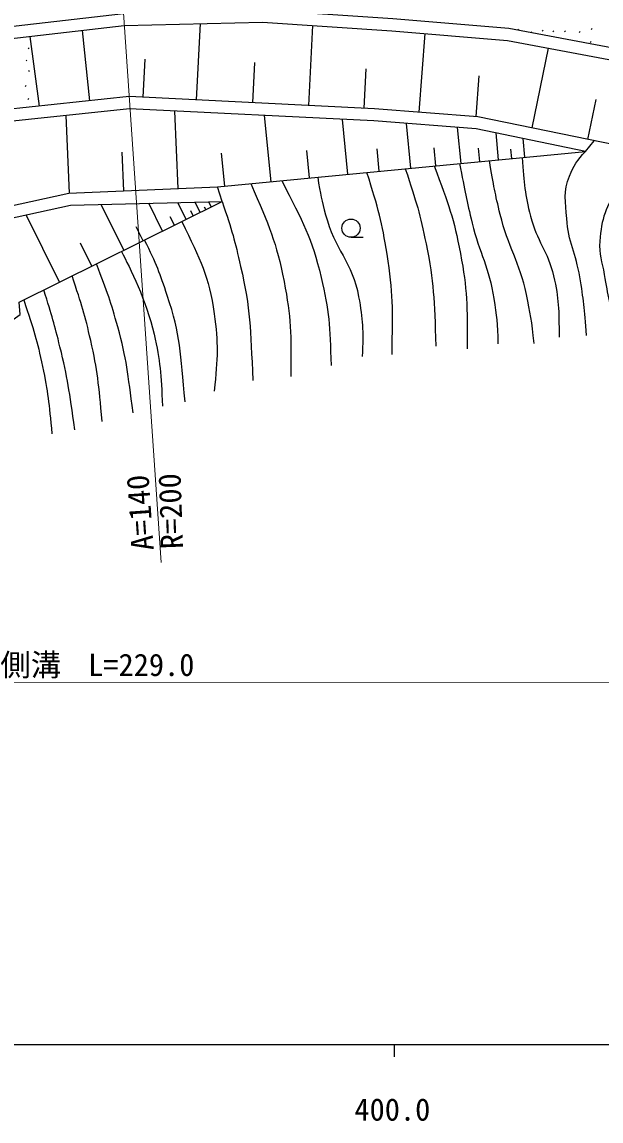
# Model space of a CAD drawing. Units: millimetres, scale not verified. Extents: x 40000 to 680000, y 20000 to 380000.
# Drawn here: x 437416 to 484986, y 198715 to 289052 of the extents above; entities that cross this region are included whole.
import ezdxf
from ezdxf.enums import TextEntityAlignment as Align

# ---------------------------------------------------------------- set-up
doc = ezdxf.new("R2010")
doc.units = ezdxf.units.MM
doc.header["$LTSCALE"] = 1000
for name, color, linetype, lineweight in [('M-BGD', 7, 'Continuous', 25), ('M-STR-HTXT', 7, 'Continuous', 13), ('M-TTL-BAND', 7, 'Continuous', 25)]:
    doc.layers.add(name, color=color, linetype=linetype, lineweight=lineweight)
doc.styles.add('ＭＳ ゴシック', font='')
doc.styles.get('ＭＳ ゴシック').set_extended_font_data('MS Gothic')

msp = doc.modelspace()

# ---------------------------------------------------------------- linework, layer by layer
at = {"layer": 'M-BGD'}
for p, q in [((442997, 282583), (442387, 288362)), ((451762, 282647), (452075, 288918)), ((460980, 282187), (461309, 288771)), ((478178, 288393), (478239, 288454)), ((479247, 288193), (479303, 288248)), ((480159, 288311), (480230, 288381)), ((481034, 288262), (481105, 288333)), ((481993, 288243), (482064, 288314)), ((483193, 288192), (483263, 288262)), ((484190, 288441), (484261, 288512)), ((438053, 287862), (438813, 282142)), ((470051, 281635), (470549, 288107)), ((484106, 287377), (484177, 287447)), ((437934, 286863), (438004, 286934)), ((479322, 280346), (480677, 286907)), ((437755, 285856), (437825, 285927)), ((447373, 282867), (447529, 286002)), ((456371, 282417), (456536, 285709)), ((437968, 284993), (438039, 285064)), ((465519, 281960), (465681, 285202)), ((474727, 281275), (474984, 284615)), ((437680, 283747), (437751, 283818)), ((437908, 282692), (437979, 282762)), ((483914, 279397), (484591, 282677)), ((441327, 274988), (441058, 281369)), ((450247, 275364), (449979, 281735)), ((457878, 275925), (457352, 281367)), ((464195, 276535), (463759, 281047)), ((469349, 277032), (468993, 280713)), ((473489, 277432), (473204, 280389)), ((476577, 277730), (476364, 279936)), ((478732, 277938), (478583, 279477)), ((445787, 275176), (445653, 278362)), ((454068, 275557), (453806, 278278)), ((461036, 276230), (460819, 278486)), ((466772, 276783), (466594, 278624)), ((471419, 277232), (471276, 278711)), ((475033, 277581), (474927, 278684)), ((477654, 277834), (477580, 278604)), ((445776, 270287), (443911, 274051)), ((448966, 271868), (447837, 274146)), ((450897, 272824), (450213, 274204)), ((452066, 273404), (451652, 274238)), ((452514, 273626), (452410, 273834)), ((452962, 273848), (452755, 274265)), ((440506, 267676), (437771, 273196)), ((449932, 272346), (449590, 273036)), ((451481, 273114), (451274, 273531)), ((447371, 271077), (446807, 272217)), ((464450, 271355), (465450, 271355)), ((443141, 268981), (442209, 270863))]:
    msp.add_line(p, q, dxfattribs=at)
for points in [[(379169, 274271), (400111, 280534), (405128, 282615), (418320, 286592), (445752, 289757), (457185, 290049), (467876, 289335), (477424, 288534), (489773, 286219), (500035, 283903), (512441, 280673), (537652, 271162)], [(378633, 273067), (400447, 279591), (405464, 281672), (418523, 285608), (445822, 288758), (457165, 289048), (467801, 288337), (477290, 287542), (489570, 285239), (499799, 282932), (512138, 279719), (537332, 270214)], [(537332, 270214), (527247, 272602), (514384, 275118), (510239, 275947), (498862, 277347), (486227, 278919), (474879, 281263), (466386, 281917), (446223, 282924), (433870, 281620), (420790, 278907), (402784, 273346), (389555, 269481)], [(483709, 278419), (474739, 280271), (466323, 280919), (446250, 281921), (434025, 280630), (421039, 277937), (403072, 272388), (389357, 268382)], [(406735, 266498), (404925, 264332), (416732, 261192), (414845, 259305), (426508, 257361), (437271, 265019), (437170, 266022), (453858, 274292), (453471, 275499), (483709, 278419), (484424, 279292)], [(406735, 266498), (422986, 270986), (441274, 274986), (453471, 275499)], [(404925, 264332), (423226, 270015), (441403, 273991), (453858, 274292)]]:
    msp.add_lwpolyline(points, dxfattribs=at)
msp.add_circle((464450, 272105), 750, dxfattribs=at)
for points, knots in [([(544212, 286000), (535904, 289429), (533657, 290457), (526715, 292833), (523039, 294092), (520983, 294817), (517249, 295894), (511381, 297585), (508115, 298647), (502148, 299946), (497928, 300865), (495550, 301336), (491279, 301977), (485134, 302899), (481689, 303476), (475493, 303950), (470744, 304314), (468072, 304424), (463309, 304465), (457545, 304515), (454315, 304453), (448554, 304265), (444764, 304141), (442639, 304068), (438859, 303779), (435248, 303502), (433238, 303199), (429649, 302720), (426683, 302325), (425017, 302122), (422070, 301605), (416379, 300607), (413212, 299919), (407573, 298660), (401042, 297202), (397395, 296326), (390930, 294598), (387349, 293640), (385358, 293051), (381802, 292002), (376552, 290454), (373584, 289668), (368379, 287972), (365840, 287145), (365015, 286879), (361898, 285799)], [0, 0, 0, 0, 1, 1, 1, 2, 2, 2, 3, 3, 3, 4, 4, 4, 5, 5, 5, 6, 6, 6, 7, 7, 7, 8, 8, 8, 9, 9, 9, 10, 10, 10, 11, 11, 11, 12, 12, 12, 13, 13, 13, 14, 14, 14, 15, 15, 15, 15]), ([(361962, 285609), (365077, 286689), (365902, 286955), (368440, 287781), (373643, 289477), (376609, 290262), (381858, 291810), (385412, 292858), (387402, 293447), (390981, 294404), (397443, 296132), (401089, 297007), (407616, 298465), (413252, 299723), (416417, 300410), (422105, 301408), (425049, 301924), (426713, 302127), (429675, 302522), (433261, 303001), (435269, 303303), (438875, 303579), (442652, 303869), (444775, 303941), (448560, 304065), (454318, 304253), (457546, 304315), (463306, 304265), (468064, 304224), (470732, 304114), (475476, 303751), (481667, 303277), (485109, 302701), (491248, 301779), (495514, 301139), (497889, 300669), (502104, 299751), (508066, 298453), (511329, 297392), (517192, 295702), (520922, 294626), (522976, 293902), (526648, 292645), (533588, 290269), (535834, 289242), (544140, 285814)], [0, 0, 0, 0, 1, 1, 1, 2, 2, 2, 3, 3, 3, 4, 4, 4, 5, 5, 5, 6, 6, 6, 7, 7, 7, 8, 8, 8, 9, 9, 9, 10, 10, 10, 11, 11, 11, 12, 12, 12, 13, 13, 13, 14, 14, 14, 15, 15, 15, 15]), ([(483803, 263269), (483618, 265556), (483562, 266227), (483246, 268100), (482926, 269992), (482290, 270979), (482168, 272894), (482081, 274258), (481870, 275123), (482391, 276387), (482751, 277262), (483025, 277659), (483709, 278419)], [0, 0, 0, 0, 1, 1, 1, 2, 2, 2, 3, 3, 3, 4, 4, 4, 4]), ([(490501, 278388), (488632, 277485), (487584, 277018), (486441, 275421), (485384, 273942), (485019, 272849), (484881, 271036), (484798, 269955), (485082, 269356), (485252, 268286), (485539, 266484), (485707, 265881), (486219, 263715)], [0, 0, 0, 0, 1, 1, 1, 2, 2, 2, 3, 3, 3, 4, 4, 4, 4]), ([(473370, 277420), (473807, 275075), (473943, 274423), (474401, 272522), (474992, 270070), (475811, 268811), (476185, 266316), (476401, 264875), (476469, 264317), (476520, 262600)], [0, 0, 0, 0, 1, 1, 1, 2, 2, 2, 3, 3, 3, 3]), ([(479492, 262637), (479295, 264513), (479186, 265098), (478861, 266651), (478306, 269297), (477341, 270600), (476705, 273228), (476291, 274943), (476159, 275563), (475827, 277658)], [0, 0, 0, 0, 1, 1, 1, 2, 2, 2, 3, 3, 3, 3]), ([(478522, 277918), (478666, 275700), (478730, 274930), (479195, 273080), (479696, 271087), (480635, 270177), (481090, 268174), (481526, 266256), (481536, 265417), (481536, 263158)], [0, 0, 0, 0, 1, 1, 1, 2, 2, 2, 3, 3, 3, 3]), ([(467824, 261708), (467869, 265507), (467928, 266773), (467415, 269958), (466985, 272630), (466706, 273644), (465755, 276685)], [0, 0, 0, 0, 1, 1, 1, 2, 2, 2, 2]), ([(468909, 276990), (469852, 274179), (470110, 273265), (470611, 270813), (471271, 267584), (471264, 266315), (471428, 262414)], [0, 0, 0, 0, 1, 1, 1, 2, 2, 2, 2]), ([(471268, 277217), (472485, 274019), (472892, 272913), (473435, 270032), (474004, 267015), (473991, 265776), (473993, 262191)], [0, 0, 0, 0, 1, 1, 1, 2, 2, 2, 2]), ([(456207, 275763), (457733, 272248), (458314, 270984), (458942, 267728), (459521, 264728), (459536, 263457), (459500, 259925)], [0, 0, 0, 0, 1, 1, 1, 2, 2, 2, 2]), ([(458757, 276010), (460514, 272578), (461223, 271325), (461990, 268063), (462641, 265290), (462723, 264092), (462807, 260817)], [0, 0, 0, 0, 1, 1, 1, 2, 2, 2, 2]), ([(461708, 276295), (461929, 274846), (462054, 274391), (462361, 273191), (463064, 270447), (464580, 269255), (465074, 266465), (465408, 264575), (465461, 263737), (465371, 261560)], [0, 0, 0, 0, 1, 1, 1, 2, 2, 2, 3, 3, 3, 3]), ([(453858, 274292), (454695, 271866), (454897, 271071), (455379, 268960), (456199, 265370), (456161, 263945), (456394, 259588)], [0, 0, 0, 0, 1, 1, 1, 2, 2, 2, 2]), ([(450554, 272655), (452073, 269444), (452779, 268175), (453206, 265064), (453542, 262608), (453502, 261506), (453206, 258718)], [0, 0, 0, 0, 1, 1, 1, 2, 2, 2, 2]), ([(450811, 257843), (450429, 261854), (450443, 263285), (449353, 266561), (448744, 268392), (448480, 269114), (447482, 271132)], [0, 0, 0, 0, 1, 1, 1, 2, 2, 2, 2]), ([(445589, 270194), (446288, 268823), (447639, 266175), (448267, 263388), (448778, 261118), (448852, 260167), (448953, 257471)], [0, 0, 0, 0, 1, 1, 1, 2, 2, 2, 2]), ([(446537, 256925), (446112, 260235), (446023, 261283), (445283, 263983), (444718, 266047), (444459, 266799), (443525, 269171)], [0, 0, 0, 0, 1, 1, 1, 2, 2, 2, 2]), ([(444008, 256221), (443708, 259348), (443644, 260321), (443062, 262884), (442585, 264985), (442353, 265743), (441525, 268180)], [0, 0, 0, 0, 1, 1, 1, 2, 2, 2, 2]), ([(441765, 255540), (441284, 258780), (441178, 259729), (440534, 262356), (440081, 264200), (439904, 264841), (439208, 267032)], [0, 0, 0, 0, 1, 1, 1, 2, 2, 2, 2]), ([(437560, 266215), (438393, 263685), (438651, 262909), (439104, 260729), (439549, 258590), (439627, 257792), (439874, 255188)], [0, 0, 0, 0, 1, 1, 1, 2, 2, 2, 2])]:
    msp.add_open_spline(points, degree=3, knots=knots, dxfattribs=at)
at = {"layer": 'M-STR-HTXT'}
for p, q in [((445013, 300477), (448861, 244630)), ((350494, 234742), (541680, 234748))]:
    msp.add_line(p, q, dxfattribs=at)
at = {"layer": 'M-TTL-BAND'}
for p, q in [((40000, 205000), (579000, 205000)), ((468000, 205000), (468000, 204000))]:
    msp.add_line(p, q, dxfattribs=at)

# ---------------------------------------------------------------- texts
at = {"layer": 'M-STR-HTXT', "style": 'ＭＳ ゴシック'}
for s, rotation, p in [('A=140', 93.942, (448573, 248818)), ('R=200', 92.027, (451095, 248893)), ('側溝', 0.002, (438133, 234745)), ('L=229.0', 0.002, (447216, 234745))]:
    msp.add_text(s, height=1833, rotation=rotation, dxfattribs=at).set_placement(p, align=Align.BOTTOM_CENTER)
at = {"layer": 'M-TTL-BAND', "style": 'ＭＳ ゴシック'}
msp.add_text('400.0', height=1833, dxfattribs=at).set_placement((467844, 198195), align=Align.BOTTOM_CENTER)

doc.saveas('drawing.dxf')
